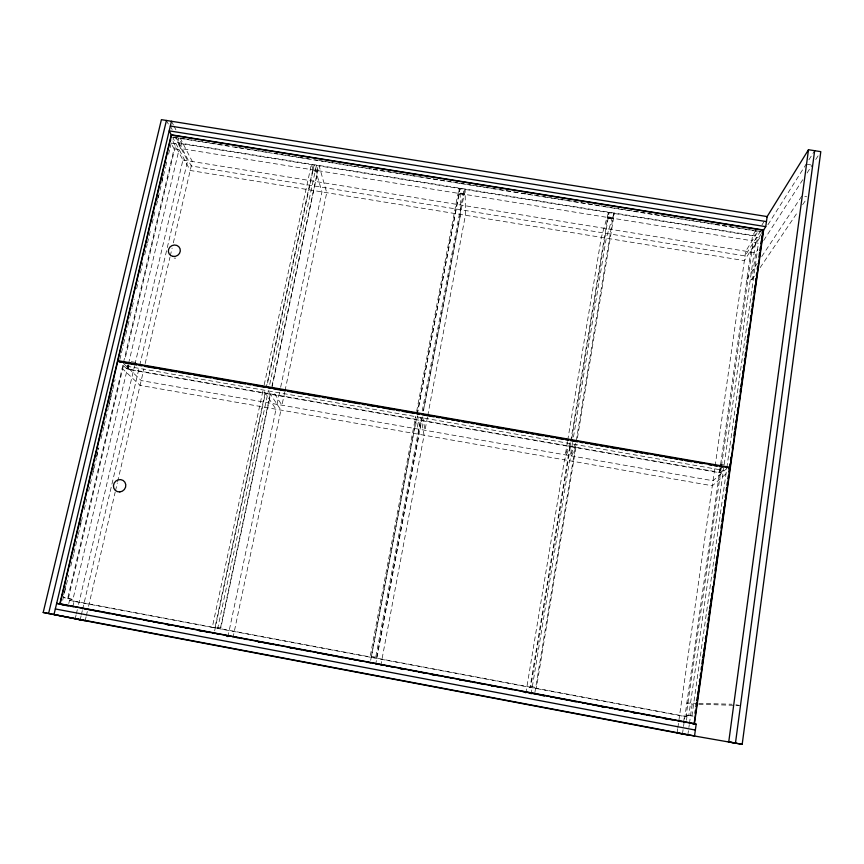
<?xml version="1.0" encoding="UTF-8"?>
<svg xmlns="http://www.w3.org/2000/svg" width="864" height="864" viewBox="0 0 864 864"><rect width="100%" height="100%" fill="white"/><g stroke="black" fill="none" stroke-linecap="round" stroke-linejoin="round"><path stroke-width="0.65" stroke-dasharray="4.32 3.24" d="M726.851 467.694L758.408 243.238L753.127 242.384L721.397 466.744M683.597 722.185L684.407 716.461L686.956 716.688L686.459 720.166M177.682 142.668L754.92 235.71L755.633 230.71L752.522 235.786L751.82 240.732L180.76 148.511L177.682 142.668L178.816 137.905L181.872 143.791L180.76 148.511M682.463 733.979L720.468 465.642M720.652 464.303L750.719 252.04L760.072 237.2M128.552 365.18L128.11 369.403L719.593 472.727L720.155 468.742M720.49 468.428L719.593 472.727M123.314 363.301L141.21 380.56L713.027 480.74L726.743 468.526L691.913 716.202L686.254 715.133L721.202 468.072M720.868 472.586L723.384 470.329L123.455 365.634L126.781 368.82L720.868 472.586L721.613 467.262M686.254 715.133L688.824 715.338L724.043 465.685M724.226 464.346L756.248 237.384L760.525 238.075M687.82 734.994L689.278 724.691M689.461 723.395L692.183 704.063L697.475 704.225M757.296 263.272L746.906 278.964L751.928 279.785L755.719 252.85L757.89 249.469M677.106 732.964L677.722 728.622M677.862 727.628L714.928 467.413M715.122 466.074L745.718 251.23L758.419 230.699M534.859 692.723L575.294 447.152M576.234 440.91L613.624 213.397L606.258 238.151L572.8 441.158M577.433 438.026L614.38 213.052L613.008 217.663L607.802 216.821L570.78 440.964M525.83 693.241L564.484 459.842L570.91 443.718L530.723 687.226L530.096 687.323L569.916 446.213M567.508 441.59L565.315 454.853L570.164 442.541M567.724 440.273L601.333 237.352L608.429 212.555M571.784 438.415L609.12 212.209L607.802 216.821M531.09 694.235L569.57 460.728L576.353 444.668L536.35 688.284L535.669 688.381M572.584 442.476L570.391 455.749L575.51 443.47M380.754 665.82L424.073 435.197L421.006 417.56L375.602 657.968L376.564 658.368L421.481 420.293M427.475 417.085L425.002 430.272L422.723 416.707M427.723 415.768L465.394 215.244L465.156 189.464M416.653 411.383L459.022 188.017L459.13 192.812L464.238 193.644L422.766 414.158M371.412 656.435L416.189 419.364M417.172 414.18L458.968 193.644L464.087 194.476L464.098 195.113L458.978 194.292L458.968 193.644M370.667 660.323L416.264 419.742M417.247 414.558L460.058 188.633L460.544 214.456L423.479 410.94M422.237 410.994L464.195 188.849L464.238 193.644M375.581 664.848L419.072 434.322L415.66 416.621L370.084 656.932L371.088 657.342M422.237 417.528L420.001 429.397L417.474 415.789M232.945 637.891L280.93 410.087L267.862 390.409M284.742 392.018L281.956 405.216L273.013 391.306M285.012 390.701L326.732 192.683L319.14 165.92M270.292 393.887L220.277 628.895L217.75 628.204L268.337 390.917M271.944 386.132L317.941 170.024L316.505 165.046L269.438 385.744M265.097 392.98L215.104 626.94L220.817 628.042L270.551 394.286M271.922 387.85L317.758 170.845L312.725 170.024L266.468 386.532M227.858 636.93L276.005 409.212L263.088 389.999L212.317 627.178L214.898 627.88M277.031 404.352L279.547 392.483M280.66 387.202L321.959 191.905L314.118 165.11L266.738 386.942M264.2 384.826L311.418 164.225L312.908 169.214L317.941 170.024M214.639 630.839L265.367 393.379M85.18 620.741L86.098 616.799M86.4 615.492L87.318 611.55M88.549 606.301L115.171 492.156M115.484 490.838L117.32 482.965M117.623 481.658L143.942 368.82M145.174 363.571L169.96 257.288M170.273 255.971L172.109 248.108M173.329 242.86L192.305 161.503L180.058 137.83M75.168 618.84L76.097 614.909M76.399 613.602L77.328 609.66M78.559 604.422L134.59 365.818M134.892 364.5L182.93 159.98L172.163 139.817M80.168 619.79L81.097 615.859M81.4 614.542L82.318 610.61M82.631 609.293L139.417 366.66M139.73 365.342L187.618 160.747L175.154 137.041M62.694 600.253L66.118 585.803M66.431 584.496L68.612 575.294M70.794 566.104L73.602 554.288M73.915 552.971L77.965 535.896M78.278 534.578L82.339 517.504M84.208 509.63L86.702 499.122M88.571 491.238L91.994 476.788M92.308 475.481L96.368 458.406M96.671 457.088L98.863 447.898M101.045 438.696L103.842 426.881M104.155 425.563L108.216 408.488M108.518 407.182L112.579 390.107M112.892 388.789L115.074 379.598M119.88 359.327L121.122 354.1M121.435 352.793L123.293 344.952M123.606 343.645L125.464 335.804M125.777 334.498L127.634 326.657M127.948 325.35L129.805 317.509M130.118 316.202L131.976 308.362M132.289 307.055L134.147 299.214M136.631 288.76L138.488 280.919M140.357 273.078L142.83 262.634M144.698 254.794L147.172 244.339M147.485 243.032L150.584 229.964M152.14 223.43L154.926 211.669M156.481 205.135L165.478 167.249M165.78 165.942L166.72 162.022M168.577 154.181L169.819 148.954M170.132 147.647L171.99 139.806M128.293 364.738L72.922 599.508L63.05 597.391L67.651 598.514L123.196 363.841M123.498 362.534L174.085 148.835L170.932 142.992L175.932 143.802L124.794 359.964M68.386 598.396L123.552 365.202M68.764 603.547L69.541 600.253L686.956 716.688M126.781 368.82L127.678 365.018M128.606 363.42L179.032 149.634L174.085 148.835M128.11 369.403L128.995 365.612M72.781 606.787L74.066 601.344L684.407 716.461M63.677 594.767L64.616 590.825M64.811 590.004L66.053 584.755M80.395 524.329L81.335 520.387M92.869 471.798L94.122 466.538M96.617 456.03L98.485 448.157M109.091 403.499L110.333 398.239M110.646 396.932L111.586 392.99M157.529 199.465L158.458 195.523M161.892 181.084L162.832 177.142M761.94 224.996L763.69 222.167M760.741 230.753L745.049 255.917L191.268 165.985L175.878 136.62M761.476 233.442L744.379 260.626L190.21 170.478L172.908 137.84M767.956 224.705L806.134 164.182M808.898 159.808L813.92 151.837M763.679 240.473L802.742 179.744M807.073 172.994L812.138 165.121M815.746 159.505L818.64 155.023M761.756 256.543L801.846 195.998L806.674 196.765M751.928 279.785L754.909 275.368M760.136 267.635L798.185 211.313M802.656 204.682L806.393 199.163M725.987 473.839L712.314 485.773L140.087 385.366L122.126 368.356M530.258 686.362L535.734 687.42M697.475 703.339L686.848 703.069L692.183 704.063M698.803 703.372L732.046 704.225M698.803 704.268L734.573 705.326M735.901 705.359L739.876 705.478M807.343 164.365L810.94 164.927M173.718 137.084L184.14 138.758M184.378 138.802L189.702 139.655M191.041 139.871L204.358 142.02M205.459 142.193L211.021 143.089M212.112 143.262L217.674 144.158M218.776 144.331L224.1 145.195M225.439 145.411L229.435 146.048M234.76 146.912L237.654 147.377M238.756 147.55L244.318 148.446M245.419 148.619L250.981 149.515M252.083 149.699L257.634 150.584M258.736 150.768L264.071 151.621M265.399 151.837L269.395 152.485M274.73 153.338L277.625 153.803M278.726 153.986L284.278 154.872M285.379 155.056L290.941 155.952M292.043 156.125L297.605 157.021M298.706 157.194L304.031 158.058M305.37 158.263L309.366 158.911M314.69 159.764L317.585 160.229M318.686 160.412L324.238 161.309M325.35 161.482L330.901 162.378M332.003 162.551L371.974 168.988M373.302 169.204L378.637 170.057M379.966 170.273L385.517 171.169M386.629 171.342L392.18 172.238M393.282 172.411L398.833 173.308M399.946 173.491L405.497 174.377M406.609 174.56L411.934 175.414M413.273 175.63L418.597 176.483M419.926 176.699L425.477 177.595M426.589 177.768L432.14 178.664M433.253 178.848L438.804 179.734M439.916 179.917L445.457 180.814M446.569 180.986L451.904 181.85M453.233 182.056L458.557 182.92M459.896 183.136L465.437 184.021M466.549 184.205L472.1 185.09M473.213 185.274L478.764 186.17M479.876 186.343L485.417 187.24M486.54 187.423L491.864 188.276M493.193 188.492L498.744 189.378M499.856 189.562L505.408 190.458M506.52 190.631L526.5 193.849M526.716 193.882L546.696 197.1M547.819 197.273L553.36 198.169M554.472 198.353L560.012 199.238M561.136 199.422L566.46 200.275M567.799 200.491L573.34 201.388M574.463 201.56L579.992 202.457M581.116 202.64L586.656 203.526M587.779 203.71L593.32 204.595M594.443 204.779L599.983 205.675M601.096 205.848L606.431 206.712M607.759 206.928L613.3 207.814M614.423 207.997L619.963 208.883M621.086 209.066L626.616 209.952M627.739 210.136L633.28 211.032M634.403 211.205L639.943 212.101M641.066 212.285L646.391 213.138M647.73 213.354L653.26 214.24M654.383 214.423L659.923 215.32M661.046 215.492L666.587 216.389M667.71 216.572L673.24 217.458M674.374 217.642L714.539 224.1M715.662 224.284L721.192 225.169M722.326 225.353L727.855 226.249M728.989 226.433L734.519 227.318M735.642 227.502L741.172 228.388M742.306 228.571L747.835 229.457M748.969 229.64L754.499 230.537M755.827 230.742L761.162 231.606M172.606 137.192L272.419 153.252M273.748 153.468L299.03 157.529M300.359 157.745L305.683 158.609M307.022 158.814L312.336 159.678M313.675 159.894L460.058 183.449M461.387 183.654L762.145 232.06M181.872 143.791L752.522 235.786M317.952 171.515L312.93 170.705L312.725 170.024M182.93 159.98L755.719 252.85M131.306 361.681L135.292 362.372M720.155 464.26L724.14 464.951M735.966 704.754L738.569 705.24M688.824 715.338L693.403 716.202M67.651 598.514L72.922 599.508M371.272 656.381L376.736 657.418M69.541 600.253L74.066 601.344M166.439 120.452L168.307 124.006M170.338 126.047L172.184 129.578M171.472 121.262L173.318 124.816M173.923 125.993L176.375 130.734M175.705 258.142A6.037 5.659 -25.6 0 1 174.15 258.077M607.662 217.663L607.478 218.279L612.684 219.121L612.868 218.495L607.662 217.663"/><path stroke-width="1.3" d="M735.469 743.083L814.644 150.692M677.106 732.964L742.187 744.347L820.8 151.654L808.488 149.731L766.876 217.015M808.488 149.731L728.752 741.809L742.187 744.347M694.991 713.2L695.369 710.532M695.93 706.536L696.416 703.058M696.794 700.391L697.237 697.205M697.615 694.537L698.101 691.038M698.479 688.37L698.922 685.195M699.419 681.685L699.786 679.018M700.229 675.864L700.607 673.196M701.104 669.665L701.471 666.997M701.914 663.865L702.475 659.858M702.788 657.644L703.22 654.534M703.717 650.97L704.16 647.86M704.527 645.192L704.905 642.524M705.402 638.95L705.845 635.861M707.098 626.929L707.519 623.862M708.026 620.244L708.404 617.576M708.836 614.52L709.344 610.902M709.711 608.224L710.143 605.189M710.651 601.549L711.072 598.525M711.45 595.858L711.817 593.19M712.336 589.529L712.757 586.526M714.02 577.508L714.442 574.517M714.96 570.834L715.37 567.853M715.748 565.186L716.267 561.481M716.645 558.803L717.055 555.854M717.584 552.128L717.952 549.461M718.33 546.782L718.74 543.856M719.269 540.108L719.68 537.181M720.954 528.088L721.354 525.182M721.883 521.413L722.293 518.519M722.671 515.851L723.038 513.184M723.568 509.382L723.978 506.509M724.507 502.708L724.885 500.04M725.263 497.362L725.663 494.51M726.192 490.687L726.57 488.02M726.97 485.179L727.337 482.512M727.877 478.667L728.276 475.848M728.816 471.992L729.961 463.838M730.501 459.972L730.89 457.175M732.186 447.941L732.575 445.176M733.882 435.845L734.443 431.838M734.81 429.246L735.188 426.503M735.75 422.572L736.128 419.839M736.495 417.226L736.873 414.504M737.435 410.551L737.813 407.84M739.12 398.531L739.498 395.831M740.048 391.846L740.426 389.167M740.804 386.5L741.172 383.832M741.733 379.836L742.111 377.158M742.673 373.162L743.051 370.472M743.418 367.837L743.796 365.137M744.358 361.163L744.736 358.452M745.114 355.784L745.481 353.117M746.042 349.164L746.42 346.432M746.971 342.5L747.36 339.757M747.716 337.165L748.105 334.411M748.656 330.491L749.045 327.737M750.341 318.492L750.73 315.716M751.27 311.828L751.648 309.161M752.015 306.493L752.414 303.696M752.954 299.83L753.354 297.011M753.894 293.155L754.283 290.336M754.639 287.82L755.039 284.99M755.568 281.156L755.968 278.316M756.346 275.638L756.724 272.97M757.253 269.158L757.652 266.296M758.938 257.159L759.532 252.936M759.877 250.484L760.277 247.59M760.806 243.821L761.216 240.916M761.551 238.486L761.929 235.818M694.148 723.589L729.972 467.942L117.763 361.228L60.124 603.817L694.148 723.589L693.22 723.481M730.058 467.316L763.279 230.256L171.504 135.097L117.904 360.634L730.058 467.316L729.022 468.234M694.429 723.978L763.625 230.018L171.277 134.784L59.735 604.076M63.104 604.843L56.657 603.374L696.179 724.183L694.537 735.955L43.2 612.468L161.406 119.653L767.146 216.572L765.742 226.649L762.178 232.308M48.6 613.494L166.439 120.452M171.472 121.262L54 614.52L85.18 620.741M728.935 468.85L729.972 467.942M692.431 723.74L696.179 724.183M170.338 126.047L766.444 221.605M765.742 226.649L169.193 130.853L171.666 135.508M119.264 361.94L121.921 362.405M124.578 362.858L136.534 364.943M139.19 365.407L141.847 365.872M144.504 366.336L156.46 368.42M159.116 368.885L176.386 371.898M179.042 372.362L190.998 374.447M193.655 374.9L210.924 377.914M213.581 378.378L230.85 381.391M233.507 381.856L245.462 383.94M248.119 384.404L250.776 384.869M253.433 385.322L265.388 387.407M268.045 387.871L270.702 388.336M273.359 388.8L285.314 390.884M287.971 391.349L305.24 394.362M307.897 394.826L319.853 396.911M322.51 397.375L325.166 397.829M327.823 398.293L339.779 400.378M342.436 400.842L345.092 401.306M347.749 401.771L359.705 403.855M362.372 404.32L365.029 404.784M367.686 405.248L374.328 406.404M376.985 406.868L379.642 407.333M382.298 407.797L394.254 409.882M396.911 410.335L399.568 410.8M402.224 411.264L414.18 413.348M416.837 413.813L419.494 414.277M422.15 414.742L434.106 416.826M436.763 417.29L439.42 417.755M442.076 418.219L448.718 419.375M451.375 419.839L454.032 420.304M456.689 420.757L459.346 421.222M462.002 421.686L468.644 422.842M471.301 423.306L473.958 423.77M476.615 424.235L488.57 426.319M491.227 426.784L493.884 427.248M496.541 427.712L503.183 428.868M505.84 429.332L508.496 429.797M511.153 430.261L513.81 430.726M516.467 431.179L523.109 432.346M525.766 432.81L528.422 433.264M531.079 433.728L533.736 434.192M536.393 434.657L543.035 435.812M545.692 436.277L548.348 436.741M551.005 437.206L553.662 437.67M556.319 438.134L562.961 439.29M565.618 439.754L568.274 440.219M570.931 440.683L577.573 441.839M580.23 442.303L582.887 442.768M585.544 443.221L588.2 443.686M590.857 444.15L597.499 445.306M600.156 445.77L602.813 446.234M605.47 446.699L608.126 447.163M610.783 447.628L617.425 448.783M620.082 449.248L622.739 449.712M625.396 450.176L628.052 450.641M634.694 451.796L637.351 452.261M640.008 452.725L642.665 453.19M645.322 453.643L647.978 454.108M654.62 455.274L657.277 455.728M659.934 456.192L662.591 456.656M665.248 457.121L671.89 458.276M674.557 458.741L677.214 459.205M679.871 459.67L682.528 460.134M685.184 460.598L691.826 461.754M694.483 462.218L697.14 462.683M699.797 463.147L702.454 463.612M709.096 464.767L711.752 465.232M714.409 465.696L717.066 466.15M719.723 466.614L722.38 467.078M61.376 604.454L64.033 604.951M70.654 606.204L73.548 606.755M83.905 608.71L86.562 609.206M88.128 609.509L90.785 610.006M93.182 610.459L100.062 611.755M102.46 612.209L105.365 612.76M115.711 614.714L118.357 615.211M119.956 615.514L123.66 616.216M125.258 616.518L127.904 617.026M134.266 618.224L137.192 618.775M143.543 619.974L150.455 621.281M152.82 621.724L155.466 622.231M157.075 622.534L159.732 623.03M166.072 624.229L169.009 624.791M175.349 625.979L177.995 626.486M179.626 626.789L183.298 627.48M184.928 627.793L187.574 628.29M197.878 630.234L200.837 630.796M203.17 631.238L210.114 632.556M212.447 632.988L215.104 633.496M216.745 633.798L219.402 634.306M225.698 635.494L228.679 636.055M234.976 637.243L237.632 637.751M239.285 638.064L241.942 638.561M244.253 639.004L247.244 639.565M257.504 641.498L260.507 642.071M262.807 642.503L273.758 644.576M276.059 645.008L279.072 645.581M289.31 647.514L292.324 648.086M294.613 648.518L297.259 649.015M298.955 649.339L301.612 649.836M303.89 650.268L310.889 651.586M317.142 652.774L319.788 653.27M321.494 653.594L329.065 655.02M330.782 655.344L333.428 655.852M335.696 656.273L338.731 656.845M348.948 658.778L351.594 659.275M353.322 659.599L356.897 660.28M358.625 660.604L361.271 661.111M367.502 662.278L370.559 662.861M376.78 664.038L379.426 664.535M381.164 664.87L383.821 665.366M386.057 665.788L388.703 666.284M390.442 666.619L393.098 667.116M399.308 668.293L402.376 668.876M408.586 670.043L411.232 670.54M412.992 670.874L416.534 671.544M418.295 671.879L424.926 673.132M431.114 674.298L434.203 674.881M436.406 675.302L439.063 675.799M444.809 676.89L448.34 677.56M450.112 677.894L452.768 678.391M458.935 679.558L466.02 680.897M468.212 681.307L470.869 681.815M472.651 682.15L475.308 682.646M477.49 683.068L484.585 684.407M490.741 685.562L493.873 686.156M496.044 686.567L498.69 687.064M504.479 688.165L507.125 688.662M509.296 689.072L512.438 689.666M522.547 691.578L525.69 692.172M527.85 692.572L530.496 693.079M532.321 693.425L534.978 693.922M537.127 694.332L544.255 695.671M550.379 696.827L553.025 697.334M554.861 697.68L562.302 699.084M564.149 699.43L566.795 699.937M568.933 700.337L572.098 700.931M582.185 702.842L584.831 703.339M586.688 703.696L590.134 704.344M591.991 704.689L598.622 705.942M600.739 706.342L603.925 706.946M610.016 708.102L612.662 708.599M614.531 708.955L621.94 710.348M623.808 710.705L626.465 711.202M632.545 712.357L635.742 712.962M641.822 714.107L644.468 714.604M646.358 714.96L649.771 715.608M655.636 716.72L658.292 717.217M664.34 718.362L667.57 718.967M669.643 719.366L672.3 719.863M678.175 720.976L681.577 721.613M683.478 721.98L686.135 722.477M107.233 613.289L109.879 613.796M166.86 624.553L169.506 625.061M198.655 630.569L201.301 631.066M226.476 635.818L229.133 636.325M258.282 641.833L260.928 642.33M290.077 647.838L292.734 648.335M340.427 657.353L343.073 657.85M400.054 668.617L402.7 669.114M431.849 674.622L434.506 675.119M459.68 679.882L462.326 680.378M491.476 685.886L494.122 686.394M541.825 695.401L544.471 695.898M573.631 701.406L576.277 701.914M601.452 706.666L604.098 707.162M633.247 712.67L635.904 713.178M665.053 718.686L667.699 719.183M55.328 608.947L695.358 730.058M728.309 741.852L734.843 743.083M75.168 618.84L687.82 734.994M43.2 612.468L80.168 619.79M65.675 605.426L68.256 606.02M119.826 491.918A6.361 6.037 -43.8 0 0 124.902 482.22A6.361 6.037 -43.8 0 0 114.156 483.127A6.361 6.037 -43.8 0 0 119.826 491.918M173.027 256.414A6.059 5.67 -25.6 0 0 180.058 248.756A6.059 5.67 -25.6 0 0 169.938 247.072A6.059 5.67 -25.6 0 0 173.027 256.414"/></g></svg>
